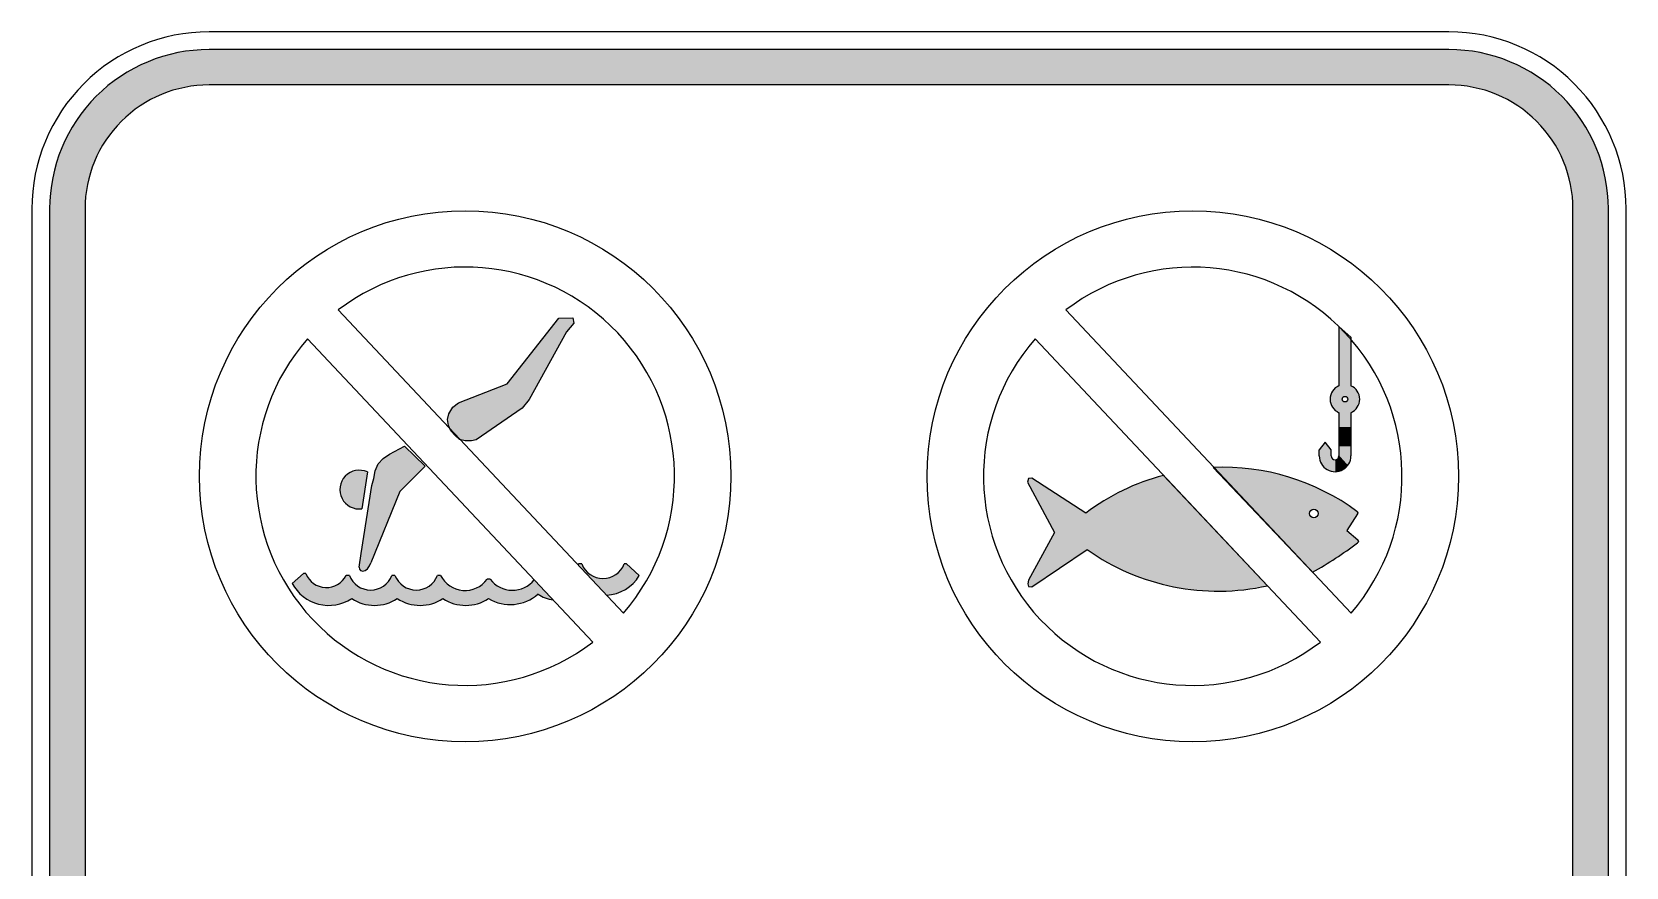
# Model space of a CAD drawing. Header units: millimetres. Extents: x 169.8 to 259.8, y 140.6 to 236.8.
# Drawn here: x 169.8 to 259.8, y 189.6 to 236.8 of the extents above; entities that cross this region are included whole.
import ezdxf

# ---------------------------------------------------------------- set-up
doc = ezdxf.new("R2010")
doc.units = ezdxf.units.MM
doc.layers.add('L25', color=1, linetype='Continuous')
doc.layers.add('L35', color=3, linetype='Continuous')

msp = doc.modelspace()

# ---------------------------------------------------------------- hatches: boundary and pattern name
at = {"layer": 'L25'}
h = msp.add_hatch(color=256, dxfattribs=at)
edge = h.paths.add_edge_path()
edge.add_arc((179.789, 156.589), 9, 180, 270)
edge.add_line((179.789, 147.589), (249.789, 147.589))
edge.add_arc((249.789, 156.589), 9, 270, 360)
edge.add_line((258.789, 156.589), (258.789, 226.789))
edge.add_arc((249.789, 226.789), 9, 0, 90)
edge.add_line((249.789, 235.789), (179.789, 235.789))
edge.add_arc((179.789, 226.789), 9, 90, 180)
edge.add_line((170.789, 226.789), (170.789, 156.589))
edge = h.paths.add_edge_path(flags=16)
edge.add_arc((179.789, 156.589), 7, 180, 270)
edge.add_line((179.789, 149.589), (249.789, 149.589))
edge.add_arc((249.789, 156.589), 7, 270, 360)
edge.add_line((256.789, 156.589), (256.789, 226.789))
edge.add_arc((249.789, 226.789), 7, 0, 90)
edge.add_line((249.789, 233.789), (179.789, 233.789))
edge.add_arc((179.789, 226.789), 7, 90, 180)
edge.add_line((172.789, 226.789), (172.789, 156.589))
h = msp.add_hatch(color=256, dxfattribs=at)
h.dxf.hatch_style = 1
h.paths.add_polyline_path([(197.467, 215.533), (197.859, 216.018), (199.97, 219.844), (200.381, 220.33), (200.325, 220.628), (199.54, 220.61), (196.622, 216.91), (193.872, 215.826), (193.547, 215.581), (193.321, 215.209), (193.255, 214.884), (193.308, 214.553), (193.441, 214.254), (193.68, 213.982), (193.932, 213.763), (194.251, 213.69), (194.603, 213.697), (194.87, 213.741)])
for points in [[(244.252, 219.538), (243.578, 220.139), (243.578, 217.542), (244.252, 217.542)], [(243.578, 213.381), (244.252, 213.381), (244.252, 214.469), (243.578, 214.469)], [(190.555, 210.833), (191.99, 212.256), (190.822, 213.389), (189.981, 212.94), (189.625, 212.692), (189.33, 212.398), (189.175, 211.995), (189.098, 211.562), (188.989, 211.159), (188.369, 207.317), (188.26, 206.557), (188.276, 206.432), (188.339, 206.37), (188.464, 206.323), (188.605, 206.37), (188.73, 206.463), (188.84, 206.636), (188.931, 206.792)], [(243.14, 213.175), (242.803, 213.621), (242.466, 213.175), (242.466, 212.835, 0.417121), (243.367, 211.942), (243.367, 212.617, -0.425395), (243.14, 212.835)], [(244.252, 213.438), (243.578, 213.438), (243.578, 212.841), (244.06, 212.282, 0.168497), (244.252, 212.835)], [(243.367, 211.942, 0.237935), (244.082, 212.311), (243.578, 212.871), (243.578, 212.835, -0.40312), (243.367, 212.617)]]:
    msp.add_hatch(color=256, dxfattribs=at).paths.add_polyline_path(points)
h = msp.add_hatch(color=256, dxfattribs=at)
h.paths.add_polyline_path([(244.252, 217.542), (243.578, 217.542), (243.578, 216.804, 0.651484), (243.578, 215.279), (243.578, 214.469), (244.252, 214.469), (244.252, 215.279, 0.651484), (244.252, 216.804)])
h.paths.add_polyline_path([(244.074, 216.041, -1), (243.755, 216.041, -1)], flags=16)
h = msp.add_hatch(color=256, dxfattribs=at)
h.dxf.hatch_style = 1
h.paths.add_polyline_path([(188.727, 211.929, 1.334338), (188.423, 209.849)])
h = msp.add_hatch(color=256, dxfattribs=at)
edge = h.paths.add_edge_path()
edge.add_line((226.248, 211.584), (226.045, 211.555))
edge.add_line((226.045, 211.555), (225.987, 211.352))
edge.add_line((225.987, 211.352), (227.526, 208.509))
edge.add_line((227.526, 208.509), (226.045, 205.811))
edge.add_line((226.045, 205.811), (226.016, 205.608))
edge.add_line((226.016, 205.608), (226.045, 205.463))
edge.add_line((226.045, 205.463), (226.248, 205.434))
edge.add_line((226.248, 205.434), (229.369, 207.544))
edge.add_arc((236.746, 217.963), 12.767, 234.69852, 282.62172)
edge.add_line((239.536, 205.505), (233.677, 211.737))
edge.add_arc((236.754, 199.841), 12.288, 104.50132, 127.43999)
edge.add_line((229.284, 209.598), (226.248, 211.584))
h = msp.add_hatch(color=256, dxfattribs=at)
h.paths.add_polyline_path([(236.522, 212.19), (242.092, 206.265, 0.03072), (244.633, 207.924, 0.471707), (244.637, 208.088), (244.015, 208.625), (244.621, 209.556, 0.396845), (244.595, 209.7, 0.170221)])
h.paths.add_polyline_path([(242.403, 209.582, -1), (241.911, 209.582, -1)], flags=16)
at = {"layer": 'L35'}
h = msp.add_hatch(color=256, dxfattribs=at)
h.dxf.hatch_style = 1
h.paths.add_polyline_path([(192.994, 204.776, 0.298444), (195.57, 204.776, 0.326274), (198.365, 205.037, 0.137385), (199.21, 204.709), (198.142, 205.845, -0.493037), (195.666, 205.867), (195.491, 205.867, -0.557175), (192.862, 206.084), (192.688, 206.084, -0.684552), (190.287, 206.084), (190.112, 206.084, -0.684552), (187.712, 206.084), (187.537, 206.084, -0.637354), (185.254, 206.186), (185.115, 206.186), (184.484, 205.634, 0.44056), (187.844, 204.776, 0.298444), (190.419, 204.776, 0.298444)])
h = msp.add_hatch(color=256, dxfattribs=at)
h.dxf.hatch_style = 1
h.paths.add_polyline_path([(200.829, 206.734), (200.655, 206.734, -0.042204), (200.629, 206.679), (202.239, 204.966, 0.241697), (204.077, 206.074), (203.356, 206.734), (203.23, 206.734, -0.684552)])

# ---------------------------------------------------------------- linework, layer by layer
at = {"layer": 'L25'}
for p, q in [((187.087, 221.084), (203.186, 203.959)), ((228.164, 221.081), (244.26, 203.958)), ((243.578, 220.139), (243.578, 216.804)), ((244.252, 219.538), (243.578, 220.139)), ((185.348, 219.456), (201.453, 202.324)), ((226.425, 219.453), (242.528, 202.323)), ((244.252, 219.538), (244.252, 216.804)), ((243.578, 215.279), (243.578, 212.835)), ((244.252, 215.279), (244.252, 212.835)), ((242.803, 213.621), (242.466, 213.175)), ((243.14, 213.175), (242.803, 213.621)), ((242.466, 212.835), (242.466, 213.175)), ((243.14, 212.835), (243.14, 213.175)), ((226.045, 211.555), (225.987, 211.352)), ((226.248, 211.584), (226.045, 211.555)), ((229.284, 209.598), (226.248, 211.584)), ((225.987, 211.352), (227.526, 208.509)), ((244.621, 209.556), (244.015, 208.625)), ((244.621, 209.556), (244.015, 208.625)), ((227.526, 208.509), (226.045, 205.811)), ((244.015, 208.625), (244.637, 208.088)), ((244.015, 208.625), (244.637, 208.088)), ((226.248, 205.434), (229.369, 207.544)), ((226.045, 205.811), (226.016, 205.608)), ((226.016, 205.608), (226.045, 205.463)), ((226.045, 205.463), (226.248, 205.434))]:
    msp.add_line(p, q, dxfattribs=at)
msp.add_lwpolyline([(226.248, 211.584), (226.045, 211.555), (225.987, 211.352), (227.526, 208.509), (226.045, 205.811), (226.016, 205.608), (226.045, 205.463), (226.248, 205.434), (229.369, 207.544, 0.212206), (239.536, 205.505), (233.677, 211.737, 0.100424), (229.284, 209.598)], format="xyb", close=True, dxfattribs=at)
msp.add_lwpolyline([(244.595, 209.7, -0.396845), (244.621, 209.556, 0.396845), (244.595, 209.7, 0.170975), (236.485, 212.188), (242.092, 206.265, 0.03072), (244.633, 207.924, 0.471707), (244.637, 208.088, -0.471707), (244.633, 207.924)], format="xyb", dxfattribs=at)
for centre, radius in [((194.25, 211.689), 15), ((235.326, 211.686), 14.998), ((243.915, 216.041), 0.159), ((242.157, 209.582), 0.246), ((242.157, 209.582), 0.246)]:
    msp.add_circle(centre, radius, dxfattribs=at)
for centre, radius, start, end in [((194.25, 211.689), 11.815, 319.13994, 127.32037), ((235.326, 211.686), 11.813, 319.14079, 127.31952), ((194.25, 211.689), 11.815, 138.89479, 307.56552), ((235.326, 211.686), 11.813, 138.8956, 307.56471), ((243.915, 216.041), 0.834, 113.83282, 246.16718), ((243.915, 216.041), 0.834, 293.83282, 66.16718), ((243.359, 212.835), 0.893, 179.98316, 0.01684), ((243.359, 212.835), 0.219, 180, 0)]:
    msp.add_arc(centre, radius, start, end, dxfattribs=at)
at = {"layer": 'L35'}
for p, q in [((196.622, 216.91), (199.54, 220.61)), ((199.54, 220.61), (200.325, 220.628)), ((200.325, 220.628), (200.381, 220.33)), ((199.97, 219.844), (197.859, 216.018)), ((200.381, 220.33), (199.97, 219.844)), ((193.872, 215.826), (196.622, 216.91)), ((197.859, 216.018), (197.467, 215.533)), ((193.255, 214.884), (193.321, 215.209)), ((193.321, 215.209), (193.547, 215.581)), ((193.547, 215.581), (193.872, 215.826)), ((197.467, 215.533), (194.87, 213.741)), ((193.308, 214.553), (193.255, 214.884)), ((193.441, 214.254), (193.308, 214.553)), ((193.68, 213.982), (193.441, 214.254)), ((189.981, 212.94), (190.822, 213.389)), ((190.822, 213.389), (191.99, 212.256)), ((193.932, 213.763), (193.68, 213.982)), ((194.251, 213.69), (193.932, 213.763)), ((194.603, 213.697), (194.251, 213.69)), ((194.87, 213.741), (194.603, 213.697)), ((189.33, 212.398), (189.625, 212.692)), ((189.625, 212.692), (189.981, 212.94)), ((188.727, 211.929), (188.423, 209.849)), ((188.989, 211.159), (189.098, 211.562)), ((189.098, 211.562), (189.175, 211.995)), ((189.175, 211.995), (189.33, 212.398)), ((191.99, 212.256), (190.555, 210.833)), ((188.369, 207.317), (188.989, 211.159)), ((190.555, 210.833), (188.931, 206.792)), ((188.26, 206.557), (188.369, 207.317)), ((185.115, 206.186), (184.484, 205.634)), ((185.254, 206.186), (185.115, 206.186)), ((188.26, 206.557), (188.276, 206.432)), ((188.276, 206.432), (188.339, 206.37)), ((188.339, 206.37), (188.464, 206.323)), ((188.464, 206.323), (188.605, 206.37)), ((188.605, 206.37), (188.73, 206.463)), ((188.73, 206.463), (188.84, 206.636)), ((188.84, 206.636), (188.931, 206.792)), ((200.829, 206.734), (200.655, 206.734)), ((203.356, 206.734), (203.232, 206.734)), ((204.077, 206.074), (203.356, 206.734)), ((187.712, 206.084), (187.537, 206.084)), ((190.287, 206.084), (190.112, 206.084)), ((192.862, 206.084), (192.688, 206.084)), ((195.666, 205.867), (195.491, 205.867))]:
    msp.add_line(p, q, dxfattribs=at)
for points in [[(169.789, 156.589, 0.414214), (179.789, 146.589), (249.789, 146.589, 0.414214), (259.789, 156.589), (259.789, 226.789, 0.414214), (249.789, 236.789), (179.789, 236.789, 0.414214), (169.789, 226.789)], [(170.789, 156.589, 0.414214), (179.789, 147.589), (249.789, 147.589, 0.414214), (258.789, 156.589), (258.789, 226.789, 0.414214), (249.789, 235.789), (179.789, 235.789, 0.414214), (170.789, 226.789)], [(172.789, 156.589, 0.414214), (179.789, 149.589), (249.789, 149.589, 0.414214), (256.789, 156.589), (256.789, 226.789, 0.414214), (249.789, 233.789), (179.789, 233.789, 0.414214), (172.789, 226.789)]]:
    msp.add_lwpolyline(points, format="xyb", close=True, dxfattribs=at)
for centre, radius, start, end in [((188.271, 210.934), 1.095, 65.38505, 277.98834), ((186.42, 206.667), 1.261, 202.3954, 332.44157), ((200.314, 206.857), 0.362, 330.52072, 340.18751), ((202.03, 207.2), 1.288, 201.21263, 338.78737), ((186.556, 206.741), 2.349, 208.12932, 303.23489), ((188.912, 206.549), 1.288, 201.21263, 338.78737), ((191.487, 206.549), 1.288, 201.21263, 338.78737), ((194.244, 206.789), 1.551, 207.04968, 323.55148), ((196.913, 206.807), 1.561, 217.00055, 321.98053), ((202.078, 207.31), 2.349, 273.9227, 328.2733), ((189.131, 206.741), 2.349, 236.76511, 303.23489), ((191.707, 206.741), 2.349, 236.76511, 303.23489), ((194.282, 206.741), 2.349, 236.76511, 303.23489), ((196.789, 206.82), 2.38, 239.17764, 311.45836), ((199.372, 206.382), 1.681, 233.18723, 264.47768)]:
    msp.add_arc(centre, radius, start, end, dxfattribs=at)

doc.saveas('drawing.dxf')
